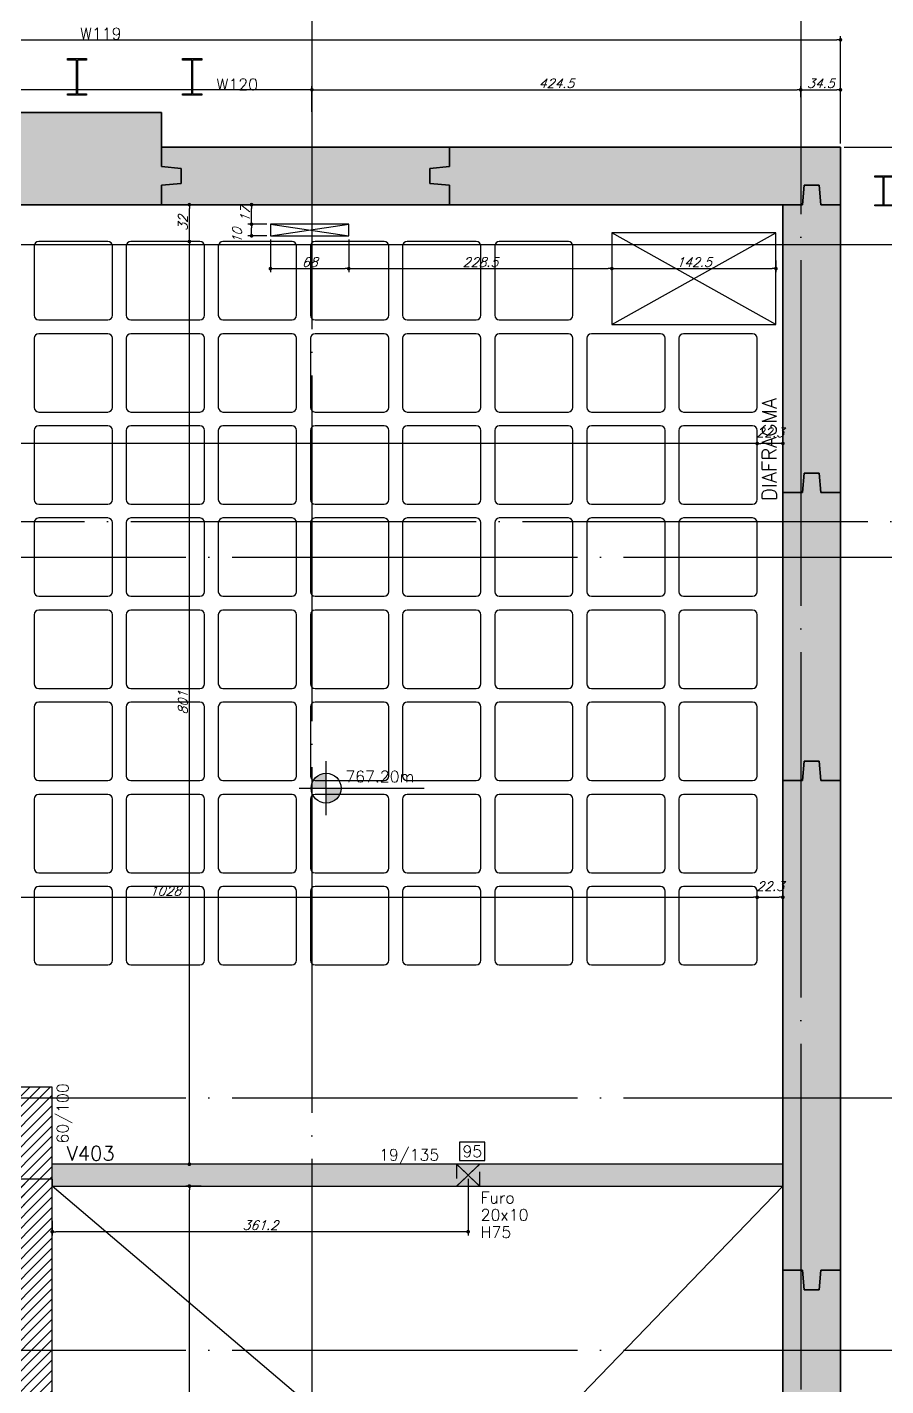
# Model space of a CAD drawing. Header units: millimetres. Extents: x -4122 to 5523, y -2094 to 2406.
# Drawn here: x 2578 to 3324, y 624 to 1804 of the extents above; entities that cross this region are included whole.
import ezdxf
from ezdxf.enums import TextEntityAlignment as Align

# ---------------------------------------------------------------- set-up
doc = ezdxf.new("R2010")
doc.units = ezdxf.units.MM
doc.header["$LTSCALE"] = 50
doc.linetypes.add('EIXO', pattern=[6.8, 6, -0.4, 0, -0.4])
doc.linetypes.add('HIDDEN', pattern=[0.375, 0.25, -0.125])
for name, color, linetype in [('251', 5, 'Continuous'), ('F-COTAS', 106, 'Continuous'), ('F-COTAS-FUROS', 50, 'Continuous'), ('F-CUBETA', 1, 'Continuous'), ('F-DESNIVEL-1', 254, 'Continuous'), ('F-EIXO', 12, 'EIXO'), ('F-FURO-PAREDE', 2, 'HIDDEN'), ('F-FURO-PAREDE-TEXTOS', 2, 'Continuous'), ('F-NÍVEL-PLANTA', 2, 'Continuous'), ('F-PARC-NOME', 4, 'Continuous'), ('F-PERFIL - W310x52', 4, 'Continuous'), ('F-PERFIL- W250x32.7', 4, 'Continuous'), ('F-PILARES-HACH', 174, 'Continuous'), ('F-PILARES-NOME', 170, 'Continuous'), ('F-PILARES-S', 170, 'Continuous'), ('F-PILARES-V', 170, 'Continuous'), ('F-SOLIDO-EST', 252, 'Continuous'), ('F-TEXTO', 6, 'Continuous'), ('F-VIGAS', 3, 'Continuous'), ('F-VIGAS-DIM', 2, 'Continuous'), ('F-VIGAS-NOME', 4, 'Continuous'), ('F-VÃO', 1, 'Continuous')]:
    doc.layers.add(name, color=color, linetype=linetype)
doc.styles.add('CP-TEXT-INCL', font='simplex.shx', dxfattribs={"oblique": 20})
doc.styles.add('MCP', font='simplex.shx')
doc.styles.add('ROMANS', font='simplex.shx')
doc.styles.get("Standard").update_dxf_attribs({"font": 'txt.shx'})
doc.dimstyles.new('CP-COTAS-50', dxfattribs={"dimscale": 0.64, "dimtxt": 12.5, "dimasz": 5, "dimexe": 5, "dimexo": 5, "dimgap": 2.5, "dimtad": 1, "dimdec": 1, "dimdsep": 46, "dimtxsty": 'CP-TEXT-INCL', "dimblk1": 'DOT', "dimblk2": 'DOT', "dimsah": 1, "dimcen": 9, "dimclrd": 256, "dimclre": 256, "dimclrt": 256, "dimadec": 0, "dimazin": 0, "dimtfac": 1, "dimtdec": 1, "dimtmove": 2, "dimatfit": 3, "dimldrblk": 'DOT', "dimfxl": 0, "dimtolj": 1, "dimarcsym": 0})
pattern_1 = [(45, (0, 0), (-4.419417, 4.419417), [])]

# ---------------------------------------------------------------- blocks, each defined once
blk = doc.blocks.new('_VAONER063650636500869008690')
at = {"layer": '251', "color": 1}
for p, q in [((-34, 30), (-34, -30)), ((30, 34), (-30, 34)), ((34, -30), (34, 30)), ((-30, -34), (30, -34))]:
    blk.add_line(p, q, dxfattribs=at)
for centre, start, end in [((-30, 30), 90, 180), ((30, 30), 0, 90), ((-30, -30), 180, 270), ((30, -30), 270, 0)]:
    blk.add_arc(centre, 4, start, end, dxfattribs=at)
blk = doc.blocks.new('*U21')
at = {"layer": 'F-VIGAS-DIM', "color": 1}
blk.add_lwpolyline([(0, 0), (22, 0), (22, 16), (0, 16)], close=True, dxfattribs=at)
at = {"layer": 'F-VIGAS-DIM', "style": 'MCP'}
blk.add_attdef('DIM', text='', height=10, dxfattribs=at).set_placement((11, 8), align=Align.MIDDLE_CENTER)
blk = doc.blocks.new('Nível - Planta')
at = {"layer": 'F-NÍVEL-PLANTA'}
h = blk.add_hatch(color=71, dxfattribs=at)
h.paths.add_polyline_path([(0, 0), (0, 0.26, 0.414214), (-0.26, 0)])
h.paths.add_polyline_path([(0.26, 0), (0, 0), (0, -0.26, 0.414214)])
for p, q in [((0, -0.469), (0, 0.469)), ((-0.469, 0), (1.704, 0))]:
    blk.add_line(p, q, dxfattribs=at)
blk.add_circle((0, 0), 0.26, dxfattribs=at)
at = {"layer": 'F-TEXTO', "color": 3, "style": 'MCP'}
blk.add_attdef('NÍVEL', (0.333, 0.102), '', height=0.2, dxfattribs=at)
blk = doc.blocks.new('*U26')
at = {"layer": 'F-EIXO'}
blk.add_line((0, 0), (7397, 0), dxfattribs=at)
at = {"layer": 'F-TEXTO', "style": 'ROMANS'}
blk.add_attdef('EIXO', text='', height=17.5, dxfattribs=at).set_placement((-28.2072, 0), align=Align.MIDDLE_CENTER)
blk = doc.blocks.new('*U34')
at = {"layer": 'F-EIXO'}
blk.add_line((0, 0), (0, -3377.9), dxfattribs=at)
at = {"layer": 'F-TEXTO', "style": 'ROMANS'}
blk.add_attdef('EIXO', text='', height=17.5, rotation=360, dxfattribs=at).set_placement((0, 28.2), align=Align.MIDDLE_CENTER)
blk = doc.blocks.new('*U32')
at = {"layer": 'F-EIXO'}
blk.add_line((0, 0), (7484.954, 0), dxfattribs=at)
at = {"layer": 'F-TEXTO', "style": 'ROMANS'}
blk.add_attdef('EIXO', text='', height=17.5, dxfattribs=at).set_placement((-28.2072, 0), align=Align.MIDDLE_CENTER)
blk = doc.blocks.new('*U30')
at = {"layer": 'F-EIXO'}
blk.add_line((0, 0), (0, -3477.9), dxfattribs=at)
at = {"layer": 'F-TEXTO', "style": 'ROMANS'}
blk.add_attdef('EIXO', text='', height=17.5, rotation=360, dxfattribs=at).set_placement((0, 28.2), align=Align.MIDDLE_CENTER)
blk = doc.blocks.new('*U31')
at = {"layer": 'F-EIXO'}
blk.add_line((0, 0), (7378.2, 0), dxfattribs=at)
at = {"layer": 'F-TEXTO', "style": 'ROMANS'}
blk.add_attdef('EIXO', text='', height=17.5, dxfattribs=at).set_placement((-28.2, 0), align=Align.MIDDLE_CENTER)
blk = doc.blocks.new('_DOT')
at = {"color": 0, "linetype": 'ByBlock'}
blk.add_line((-0.5, 0), (-1, 0), dxfattribs=at)
at = {"color": 0, "linetype": 'ByBlock', "const_width": 0.5}
blk.add_lwpolyline([(-0.25, 0, 1), (0.25, 0, 1)], format="xyb", close=True, dxfattribs=at)
blk = doc.blocks.new('*D66')
at = {"layer": 'DEFPOINTS', "color": 0, "linetype": 'Continuous', "transparency": 16777216}
for p in [(3284.5, 1699.5), (3600.5, 1699.5), (3600.5, -885)]:
    blk.add_point(p, dxfattribs=at)
at = {"layer": 'F-COTAS', "linetype": 'Continuous', "lineweight": -2, "transparency": 16777216}
for p, q in [((3287.7, 1699.5), (3603.7, 1699.5)), ((3600.5, -881.8), (3600.5, 1696.3))]:
    blk.add_line(p, q, dxfattribs=at)
at = {"layer": 'F-COTAS', "linetype": 'Continuous', "lineweight": -2, "transparency": 16777216, "xscale": 3.2, "yscale": 3.2, "zscale": 3.2}
for p, rotation in [((3600.5, 1699.5), 90), ((3600.5, -885), 270)]:
    blk.add_blockref('_DOT', p, dxfattribs=dict(at, rotation=rotation))
at = {"layer": 'F-COTAS', "linetype": 'Continuous', "transparency": 16777216, "insert": (3594.9, 407.2), "char_height": 8, "attachment_point": 5, "rotation": 90, "style": 'CP-TEXT-INCL'}
blk.add_mtext('\\A1;2584.5', dxfattribs=at)
blk = doc.blocks.new('*D78')
at = {"layer": 'DEFPOINTS', "color": 0, "linetype": 'Continuous', "transparency": 16777216}
for p in [(3284.5, 1699.5), (3558.7, 1699.5), (3540, 1615)]:
    blk.add_point(p, dxfattribs=at)
at = {"layer": 'F-COTAS', "linetype": 'Continuous', "lineweight": -2, "transparency": 16777216}
for p, q in [((3287.7, 1699.5), (3561.9, 1699.5)), ((3558.7, 1618.2), (3558.7, 1696.3)), ((3543.2, 1615), (3561.9, 1615))]:
    blk.add_line(p, q, dxfattribs=at)
at = {"layer": 'F-COTAS', "linetype": 'Continuous', "lineweight": -2, "transparency": 16777216, "xscale": 3.2, "yscale": 3.2, "zscale": 3.2}
for p, rotation in [((3558.7, 1699.5), 90), ((3558.7, 1615), 270)]:
    blk.add_blockref('_DOT', p, dxfattribs=dict(at, rotation=rotation))
at = {"layer": 'F-COTAS', "linetype": 'Continuous', "transparency": 16777216, "insert": (3553.1, 1657.2), "char_height": 8, "attachment_point": 5, "rotation": 90, "style": 'CP-TEXT-INCL'}
blk.add_mtext('\\A1;84.5', dxfattribs=at)
blk = doc.blocks.new('*D79')
at = {"layer": 'DEFPOINTS', "color": 0, "linetype": 'Continuous', "transparency": 16777216}
for p in [(3284.5, 1792.6), (3284.5, 1699.5), (-219, 1154.5)]:
    blk.add_point(p, dxfattribs=at)
at = {"layer": 'F-COTAS', "linetype": 'Continuous', "lineweight": -2, "transparency": 16777216}
for p, q in [((-219, 1157.7), (-219, 1795.8)), ((3284.5, 1702.7), (3284.5, 1795.8)), ((-215.8, 1792.6), (3281.3, 1792.6))]:
    blk.add_line(p, q, dxfattribs=at)
at = {"layer": 'F-COTAS', "linetype": 'Continuous', "lineweight": -2, "transparency": 16777216, "xscale": 3.2, "yscale": 3.2, "zscale": 3.2, "rotation": 180}
blk.add_blockref('_DOT', (-219, 1792.6), dxfattribs=at)
at = {"layer": 'F-COTAS', "linetype": 'Continuous', "lineweight": -2, "transparency": 16777216, "xscale": 3.2, "yscale": 3.2, "zscale": 3.2}
blk.add_blockref('_DOT', (3284.5, 1792.6), dxfattribs=at)
at = {"layer": 'F-COTAS', "linetype": 'Continuous', "transparency": 16777216, "insert": (1532.8, 1798.2), "char_height": 8, "attachment_point": 5, "style": 'CP-TEXT-INCL'}
blk.add_mtext('\\A1;3503.5', dxfattribs=at)
blk = doc.blocks.new('*D80')
at = {"layer": 'DEFPOINTS', "color": 0, "linetype": 'Continuous', "transparency": 16777216}
for p in [(2245.5, 1749.2), (2245.5, 1738.3), (2825.5, 1727)]:
    blk.add_point(p, dxfattribs=at)
at = {"layer": 'F-COTAS', "linetype": 'Continuous', "lineweight": -2, "transparency": 16777216}
for p, q in [((2245.5, 1741.5), (2245.5, 1752.4)), ((2822.3, 1749.2), (2248.7, 1749.2)), ((2825.5, 1730.2), (2825.5, 1752.4))]:
    blk.add_line(p, q, dxfattribs=at)
at = {"layer": 'F-COTAS', "linetype": 'Continuous', "lineweight": -2, "transparency": 16777216, "xscale": 3.2, "yscale": 3.2, "zscale": 3.2, "rotation": 180}
blk.add_blockref('_DOT', (2245.5, 1749.2), dxfattribs=at)
at = {"layer": 'F-COTAS', "linetype": 'Continuous', "lineweight": -2, "transparency": 16777216, "xscale": 3.2, "yscale": 3.2, "zscale": 3.2}
blk.add_blockref('_DOT', (2825.5, 1749.2), dxfattribs=at)
at = {"layer": 'F-COTAS', "linetype": 'Continuous', "transparency": 16777216, "insert": (2535.5, 1754.8), "char_height": 8, "attachment_point": 5, "style": 'CP-TEXT-INCL'}
blk.add_mtext('\\A1;580', dxfattribs=at)
blk = doc.blocks.new('*D94')
at = {"layer": 'DEFPOINTS', "color": 0, "transparency": 16777216}
for p in [(3250, 1749.2), (3250, 1739.6), (2825.5, 1727)]:
    blk.add_point(p, dxfattribs=at)
at = {"layer": 'F-COTAS', "lineweight": -2, "transparency": 16777216}
for p, q in [((2825.5, 1730.2), (2825.5, 1752.4)), ((2828.7, 1749.2), (3246.8, 1749.2)), ((3250, 1742.8), (3250, 1752.4))]:
    blk.add_line(p, q, dxfattribs=at)
at = {"layer": 'F-COTAS', "lineweight": -2, "transparency": 16777216, "xscale": 3.2, "yscale": 3.2, "zscale": 3.2, "rotation": 180}
blk.add_blockref('_DOT', (2825.5, 1749.2), dxfattribs=at)
at = {"layer": 'F-COTAS', "lineweight": -2, "transparency": 16777216, "xscale": 3.2, "yscale": 3.2, "zscale": 3.2}
blk.add_blockref('_DOT', (3250, 1749.2), dxfattribs=at)
at = {"layer": 'F-COTAS', "transparency": 16777216, "insert": (3037.8, 1754.8), "char_height": 8, "attachment_point": 5, "style": 'CP-TEXT-INCL'}
blk.add_mtext('\\A1;424.5', dxfattribs=at)
blk = doc.blocks.new('*D95')
at = {"layer": 'DEFPOINTS', "color": 0, "transparency": 16777216}
for p in [(3284.5, 1749.2), (3250, 1739.6), (3284.5, 1699.5)]:
    blk.add_point(p, dxfattribs=at)
at = {"layer": 'F-COTAS', "lineweight": -2, "transparency": 16777216}
for p, q in [((3250, 1742.8), (3250, 1752.4)), ((3253.2, 1749.2), (3281.3, 1749.2)), ((3284.5, 1702.7), (3284.5, 1752.4))]:
    blk.add_line(p, q, dxfattribs=at)
at = {"layer": 'F-COTAS', "lineweight": -2, "transparency": 16777216, "xscale": 3.2, "yscale": 3.2, "zscale": 3.2, "rotation": 180}
blk.add_blockref('_DOT', (3250, 1749.2), dxfattribs=at)
at = {"layer": 'F-COTAS', "lineweight": -2, "transparency": 16777216, "xscale": 3.2, "yscale": 3.2, "zscale": 3.2}
blk.add_blockref('_DOT', (3284.5, 1749.2), dxfattribs=at)
at = {"layer": 'F-COTAS', "transparency": 16777216, "insert": (3267.3, 1754.8), "char_height": 8, "attachment_point": 5, "style": 'CP-TEXT-INCL'}
blk.add_mtext('\\A1;34.5', dxfattribs=at)
blk = doc.blocks.new('*U133')
at = {"layer": 'F-VÃO'}
for p, q in [((0, 0), (68, 10)), ((0, 10), (68, 0))]:
    blk.add_line(p, q, dxfattribs=at)
at = {"layer": 'F-VÃO', "color": 3}
blk.add_lwpolyline([(0, 0), (68, 0), (68, 10), (0, 10)], close=True, dxfattribs=at)
blk = doc.blocks.new('*D209')
at = {"layer": 'DEFPOINTS', "color": 0, "transparency": 16777216}
for p in [(2773.1, 1632.5), (2789.5, 1632.5), (2789.5, 1622.5)]:
    blk.add_point(p, dxfattribs=at)
at = {"layer": 'F-COTAS-FUROS', "lineweight": -2, "transparency": 16777216}
for p, q in [((2786.3, 1632.5), (2769.9, 1632.5)), ((2773.1, 1625.7), (2773.1, 1629.3)), ((2786.3, 1622.5), (2769.9, 1622.5))]:
    blk.add_line(p, q, dxfattribs=at)
at = {"layer": 'F-COTAS-FUROS', "lineweight": -2, "transparency": 16777216, "xscale": 3.2, "yscale": 3.2, "zscale": 3.2}
for p, rotation in [((2773.1, 1632.5), 90), ((2773.1, 1622.5), 270)]:
    blk.add_blockref('_DOT', p, dxfattribs=dict(at, rotation=rotation))
at = {"layer": 'F-COTAS-FUROS', "transparency": 16777216, "insert": (2760.6, 1622.5), "char_height": 8, "attachment_point": 5, "rotation": 90, "style": 'CP-TEXT-INCL'}
blk.add_mtext('\\A1;10', dxfattribs=at)
blk = doc.blocks.new('*D210')
at = {"layer": 'DEFPOINTS', "color": 0, "transparency": 16777216}
for p in [(2773.1, 1649.5), (2785.7, 1649.5), (2789.5, 1632.5)]:
    blk.add_point(p, dxfattribs=at)
at = {"layer": 'F-COTAS-FUROS', "lineweight": -2, "transparency": 16777216}
for p, q in [((2782.5, 1649.5), (2769.9, 1649.5)), ((2773.1, 1635.7), (2773.1, 1646.3)), ((2786.3, 1632.5), (2769.9, 1632.5))]:
    blk.add_line(p, q, dxfattribs=at)
at = {"layer": 'F-COTAS-FUROS', "lineweight": -2, "transparency": 16777216, "xscale": 3.2, "yscale": 3.2, "zscale": 3.2}
for p, rotation in [((2773.1, 1649.5), 90), ((2773.1, 1632.5), 270)]:
    blk.add_blockref('_DOT', p, dxfattribs=dict(at, rotation=rotation))
at = {"layer": 'F-COTAS-FUROS', "transparency": 16777216, "insert": (2767.5, 1641), "char_height": 8, "attachment_point": 5, "rotation": 90, "style": 'CP-TEXT-INCL'}
blk.add_mtext('\\A1;17', dxfattribs=at)
blk = doc.blocks.new('*D211')
at = {"layer": 'DEFPOINTS', "color": 0, "transparency": 16777216}
for p in [(2789.5, 1622.5), (2857.5, 1622.5), (2857.5, 1594)]:
    blk.add_point(p, dxfattribs=at)
at = {"layer": 'F-COTAS-FUROS', "lineweight": -2, "transparency": 16777216}
for p, q in [((2789.5, 1619.3), (2789.5, 1590.8)), ((2857.5, 1619.3), (2857.5, 1590.8)), ((2792.7, 1594), (2854.3, 1594))]:
    blk.add_line(p, q, dxfattribs=at)
at = {"layer": 'F-COTAS-FUROS', "lineweight": -2, "transparency": 16777216, "xscale": 3.2, "yscale": 3.2, "zscale": 3.2, "rotation": 180}
blk.add_blockref('_DOT', (2789.5, 1594), dxfattribs=at)
at = {"layer": 'F-COTAS-FUROS', "lineweight": -2, "transparency": 16777216, "xscale": 3.2, "yscale": 3.2, "zscale": 3.2}
blk.add_blockref('_DOT', (2857.5, 1594), dxfattribs=at)
at = {"layer": 'F-COTAS-FUROS', "transparency": 16777216, "insert": (2823.5, 1599.6), "char_height": 8, "attachment_point": 5, "style": 'CP-TEXT-INCL'}
blk.add_mtext('\\A1;68', dxfattribs=at)
blk = doc.blocks.new('*D212')
at = {"layer": 'DEFPOINTS', "color": 0, "transparency": 16777216}
for p in [(2857.5, 1622.5), (3086, 1622.5), (3086, 1594)]:
    blk.add_point(p, dxfattribs=at)
at = {"layer": 'F-COTAS-FUROS', "lineweight": -2, "transparency": 16777216}
for p, q in [((2857.5, 1619.3), (2857.5, 1590.8)), ((3086, 1619.3), (3086, 1590.8)), ((2860.7, 1594), (3082.8, 1594))]:
    blk.add_line(p, q, dxfattribs=at)
at = {"layer": 'F-COTAS-FUROS', "lineweight": -2, "transparency": 16777216, "xscale": 3.2, "yscale": 3.2, "zscale": 3.2, "rotation": 180}
blk.add_blockref('_DOT', (2857.5, 1594), dxfattribs=at)
at = {"layer": 'F-COTAS-FUROS', "lineweight": -2, "transparency": 16777216, "xscale": 3.2, "yscale": 3.2, "zscale": 3.2}
blk.add_blockref('_DOT', (3086, 1594), dxfattribs=at)
at = {"layer": 'F-COTAS-FUROS', "transparency": 16777216, "insert": (2971.8, 1599.6), "char_height": 8, "attachment_point": 5, "style": 'CP-TEXT-INCL'}
blk.add_mtext('\\A1;228.5', dxfattribs=at)
blk = doc.blocks.new('*D213')
at = {"layer": 'DEFPOINTS', "color": 0, "transparency": 16777216}
for p in [(3086, 1604.2), (3228.5, 1604.2), (3228.5, 1594)]:
    blk.add_point(p, dxfattribs=at)
at = {"layer": 'F-COTAS-FUROS', "lineweight": -2, "transparency": 16777216}
for p, q in [((3086, 1601), (3086, 1590.8)), ((3089.2, 1594), (3225.3, 1594)), ((3228.5, 1601), (3228.5, 1590.8))]:
    blk.add_line(p, q, dxfattribs=at)
at = {"layer": 'F-COTAS-FUROS', "lineweight": -2, "transparency": 16777216, "xscale": 3.2, "yscale": 3.2, "zscale": 3.2, "rotation": 180}
blk.add_blockref('_DOT', (3086, 1594), dxfattribs=at)
at = {"layer": 'F-COTAS-FUROS', "lineweight": -2, "transparency": 16777216, "xscale": 3.2, "yscale": 3.2, "zscale": 3.2}
blk.add_blockref('_DOT', (3228.5, 1594), dxfattribs=at)
at = {"layer": 'F-COTAS-FUROS', "transparency": 16777216, "insert": (3157.2, 1599.6), "char_height": 8, "attachment_point": 5, "style": 'CP-TEXT-INCL'}
blk.add_mtext('\\A1;142.5', dxfattribs=at)
blk = doc.blocks.new('*D226')
at = {"layer": 'DEFPOINTS', "color": 0, "transparency": 16777216}
for p in [(2719.1, 797.5), (2732.5, 797.5), (2732.5, 70)]:
    blk.add_point(p, dxfattribs=at)
at = {"layer": 'F-COTAS', "lineweight": -2, "transparency": 16777216}
for p, q in [((2729.3, 797.5), (2715.9, 797.5)), ((2719.1, 73.2), (2719.1, 794.3)), ((2729.3, 70), (2715.9, 70))]:
    blk.add_line(p, q, dxfattribs=at)
at = {"layer": 'F-COTAS', "lineweight": -2, "transparency": 16777216, "xscale": 3.2, "yscale": 3.2, "zscale": 3.2}
for p, rotation in [((2719.1, 797.5), 90), ((2719.1, 70), 270)]:
    blk.add_blockref('_DOT', p, dxfattribs=dict(at, rotation=rotation))
at = {"layer": 'F-COTAS', "transparency": 16777216, "insert": (2713.5, 433.7), "char_height": 8, "attachment_point": 5, "rotation": 90, "style": 'CP-TEXT-INCL'}
blk.add_mtext('\\A1;727.5', dxfattribs=at)
blk = doc.blocks.new('*D227')
at = {"layer": 'DEFPOINTS', "color": 0, "transparency": 16777216}
for p in [(2719.1, 1617.5), (2728.2, 1617.5), (2748.6, 816.5)]:
    blk.add_point(p, dxfattribs=at)
at = {"layer": 'F-COTAS', "lineweight": -2, "transparency": 16777216}
for p, q in [((2725, 1617.5), (2715.9, 1617.5)), ((2719.1, 819.7), (2719.1, 1614.3)), ((2745.4, 816.5), (2715.9, 816.5))]:
    blk.add_line(p, q, dxfattribs=at)
at = {"layer": 'F-COTAS', "lineweight": -2, "transparency": 16777216, "xscale": 3.2, "yscale": 3.2, "zscale": 3.2}
for p, rotation in [((2719.1, 1617.5), 90), ((2719.1, 816.5), 270)]:
    blk.add_blockref('_DOT', p, dxfattribs=dict(at, rotation=rotation))
at = {"layer": 'F-COTAS', "transparency": 16777216, "insert": (2713.5, 1217), "char_height": 8, "attachment_point": 5, "rotation": 90, "style": 'CP-TEXT-INCL'}
blk.add_mtext('\\A1;801', dxfattribs=at)
blk = doc.blocks.new('*D228')
at = {"layer": 'DEFPOINTS', "color": 0, "transparency": 16777216}
for p in [(2719.1, 1649.5), (2724.3, 1649.5), (2724.3, 1617.5)]:
    blk.add_point(p, dxfattribs=at)
at = {"layer": 'F-COTAS', "lineweight": -2, "transparency": 16777216}
for p, q in [((2721.1, 1649.5), (2715.9, 1649.5)), ((2719.1, 1620.7), (2719.1, 1646.3)), ((2721.1, 1617.5), (2715.9, 1617.5))]:
    blk.add_line(p, q, dxfattribs=at)
at = {"layer": 'F-COTAS', "lineweight": -2, "transparency": 16777216, "xscale": 3.2, "yscale": 3.2, "zscale": 3.2}
for p, rotation in [((2719.1, 1649.5), 90), ((2719.1, 1617.5), 270)]:
    blk.add_blockref('_DOT', p, dxfattribs=dict(at, rotation=rotation))
at = {"layer": 'F-COTAS', "transparency": 16777216, "insert": (2713.5, 1633.5), "char_height": 8, "attachment_point": 5, "rotation": 90, "style": 'CP-TEXT-INCL'}
blk.add_mtext('\\A1;32', dxfattribs=at)
blk = doc.blocks.new('*D229')
at = {"layer": 'DEFPOINTS', "color": 0, "transparency": 16777216}
for p in [(3212.2, 1442.2), (3212.2, 1438.5), (3234.5, 1438.5)]:
    blk.add_point(p, dxfattribs=at)
at = {"layer": 'F-COTAS', "lineweight": -2, "transparency": 16777216}
for p, q in [((3212.2, 1441.7), (3212.2, 1445.4)), ((3231.3, 1442.2), (3215.4, 1442.2)), ((3234.5, 1441.7), (3234.5, 1445.4))]:
    blk.add_line(p, q, dxfattribs=at)
at = {"layer": 'F-COTAS', "lineweight": -2, "transparency": 16777216, "xscale": 3.2, "yscale": 3.2, "zscale": 3.2, "rotation": 180}
blk.add_blockref('_DOT', (3212.2, 1442.2), dxfattribs=at)
at = {"layer": 'F-COTAS', "lineweight": -2, "transparency": 16777216, "xscale": 3.2, "yscale": 3.2, "zscale": 3.2}
blk.add_blockref('_DOT', (3234.5, 1442.2), dxfattribs=at)
at = {"layer": 'F-COTAS', "transparency": 16777216, "insert": (3223.4, 1451.8), "char_height": 8, "attachment_point": 5, "style": 'CP-TEXT-INCL'}
blk.add_mtext('\\A1;22.3', dxfattribs=at)
blk = doc.blocks.new('*D230')
at = {"layer": 'DEFPOINTS', "color": 0, "transparency": 16777216}
for p in [(1384.2, 1442.2), (1384.2, 1431.5), (3212.2, 1431.5)]:
    blk.add_point(p, dxfattribs=at)
at = {"layer": 'F-COTAS', "lineweight": -2, "transparency": 16777216}
for p, q in [((1384.2, 1434.7), (1384.2, 1445.4)), ((3209, 1442.2), (1387.4, 1442.2)), ((3212.2, 1434.7), (3212.2, 1445.4))]:
    blk.add_line(p, q, dxfattribs=at)
at = {"layer": 'F-COTAS', "lineweight": -2, "transparency": 16777216, "xscale": 3.2, "yscale": 3.2, "zscale": 3.2, "rotation": 180}
blk.add_blockref('_DOT', (1384.2, 1442.2), dxfattribs=at)
at = {"layer": 'F-COTAS', "lineweight": -2, "transparency": 16777216, "xscale": 3.2, "yscale": 3.2, "zscale": 3.2}
blk.add_blockref('_DOT', (3212.2, 1442.2), dxfattribs=at)
at = {"layer": 'F-COTAS', "transparency": 16777216, "insert": (2298.2, 1447.8), "char_height": 8, "attachment_point": 5, "style": 'CP-TEXT-INCL'}
blk.add_mtext('\\A1;1828', dxfattribs=at)
blk = doc.blocks.new('*D240')
at = {"layer": 'DEFPOINTS', "color": 0, "transparency": 16777216}
for p in [(3212.2, 1048.2), (2184.2, 1035.6), (3212.2, 1035.6)]:
    blk.add_point(p, dxfattribs=at)
at = {"layer": 'F-COTAS', "lineweight": -2, "transparency": 16777216}
for p, q in [((2184.2, 1038.8), (2184.2, 1051.4)), ((3212.2, 1038.8), (3212.2, 1051.4)), ((2187.4, 1048.2), (3209, 1048.2))]:
    blk.add_line(p, q, dxfattribs=at)
at = {"layer": 'F-COTAS', "lineweight": -2, "transparency": 16777216, "xscale": 3.2, "yscale": 3.2, "zscale": 3.2, "rotation": 180}
blk.add_blockref('_DOT', (2184.2, 1048.2), dxfattribs=at)
at = {"layer": 'F-COTAS', "lineweight": -2, "transparency": 16777216, "xscale": 3.2, "yscale": 3.2, "zscale": 3.2}
blk.add_blockref('_DOT', (3212.2, 1048.2), dxfattribs=at)
at = {"layer": 'F-COTAS', "transparency": 16777216, "insert": (2698.2, 1053.8), "char_height": 8, "attachment_point": 5, "style": 'CP-TEXT-INCL'}
blk.add_mtext('\\A1;1028', dxfattribs=at)
blk = doc.blocks.new('*D241')
at = {"layer": 'DEFPOINTS', "color": 0, "transparency": 16777216}
for p in [(3212.2, 1040.7), (3234.5, 1048.2), (3234.5, 1040.7)]:
    blk.add_point(p, dxfattribs=at)
at = {"layer": 'F-COTAS', "lineweight": -2, "transparency": 16777216}
for p, q in [((3212.2, 1043.9), (3212.2, 1051.4)), ((3234.5, 1043.9), (3234.5, 1051.4)), ((3215.4, 1048.2), (3231.3, 1048.2))]:
    blk.add_line(p, q, dxfattribs=at)
at = {"layer": 'F-COTAS', "lineweight": -2, "transparency": 16777216, "xscale": 3.2, "yscale": 3.2, "zscale": 3.2, "rotation": 180}
blk.add_blockref('_DOT', (3212.2, 1048.2), dxfattribs=at)
at = {"layer": 'F-COTAS', "lineweight": -2, "transparency": 16777216, "xscale": 3.2, "yscale": 3.2, "zscale": 3.2}
blk.add_blockref('_DOT', (3234.5, 1048.2), dxfattribs=at)
at = {"layer": 'F-COTAS', "transparency": 16777216, "insert": (3223.4, 1057.8), "char_height": 8, "attachment_point": 5, "style": 'CP-TEXT-INCL'}
blk.add_mtext('\\A1;22.3', dxfattribs=at)
blk = doc.blocks.new('*D329')
at = {"layer": 'DEFPOINTS', "color": 0, "transparency": 16777216}
for p in [(2961.2, 807), (2600, 770.6), (2600, 757.9)]:
    blk.add_point(p, dxfattribs=at)
at = {"layer": 'F-COTAS-FUROS', "lineweight": -2, "transparency": 16777216}
for p, q in [((2961.2, 803.8), (2961.2, 754.7)), ((2600, 767.4), (2600, 754.7)), ((2958, 757.9), (2603.2, 757.9))]:
    blk.add_line(p, q, dxfattribs=at)
at = {"layer": 'F-COTAS-FUROS', "lineweight": -2, "transparency": 16777216, "xscale": 3.2, "yscale": 3.2, "zscale": 3.2, "rotation": 180}
blk.add_blockref('_DOT', (2600, 757.9), dxfattribs=at)
at = {"layer": 'F-COTAS-FUROS', "lineweight": -2, "transparency": 16777216, "xscale": 3.2, "yscale": 3.2, "zscale": 3.2}
blk.add_blockref('_DOT', (2961.2, 757.9), dxfattribs=at)
at = {"layer": 'F-COTAS-FUROS', "transparency": 16777216, "insert": (2780.6, 763.5), "char_height": 8, "attachment_point": 5, "style": 'CP-TEXT-INCL'}
blk.add_mtext('\\A1;361.2', dxfattribs=at)
blk = doc.blocks.new('A$C44D756D9')
at = {"layer": 'F-PERFIL - W310x52'}
for points in [[(5954.9, 255), (5938.2, 255), (5938.2, 256.3), (5946.1, 256.3), (5946.1, 285.5), (5938.2, 285.5), (5938.2, 286.8), (5954.9, 286.8), (5954.9, 285.5), (5946.9, 285.5), (5946.9, 256.3), (5954.9, 256.3)], [(6038.2, 286.8), (6054.9, 286.8), (6054.9, 285.5), (6046.9, 285.5), (6046.9, 256.3), (6054.9, 256.3), (6054.9, 255), (6038.2, 255), (6038.2, 256.3), (6046.1, 256.3), (6046.1, 285.5), (6038.2, 285.5)]]:
    blk.add_lwpolyline(points, close=True, dxfattribs=at)
at = {"layer": 'F-PERFIL- W250x32.7', "linetype": 'Continuous'}
blk.add_lwpolyline([(6654.1, 159), (6639.5, 159), (6639.5, 159.9), (6646.5, 159.9), (6646.5, 184), (6639.5, 184), (6639.5, 184.9), (6654.1, 184.9), (6654.1, 184), (6647.1, 184), (6647.1, 159.9), (6654.1, 159.9)], close=True, dxfattribs=at)
at = {"layer": 'F-PILARES-NOME'}
for s, p in [('W119', (5949.2, 303.4)), ('W120', (6067.7, 259.3))]:
    blk.add_text(s, height=10, dxfattribs=at).set_placement(p)

msp = doc.modelspace()

# ---------------------------------------------------------------- hatches: boundary and pattern name
at = {"layer": 'F-PILARES-HACH', "linetype": 'Continuous'}
h = msp.add_hatch(dxfattribs=at)
h.set_pattern_fill('ANSI31', color=256, scale=50, style=0)
h.set_pattern_definition(pattern_1)
h.paths.add_polyline_path([(2540, 474.5), (2600, 474.5), (2600, 883.5), (2540, 883.5)], flags=16)
h = msp.add_hatch(dxfattribs=at)
h.set_pattern_fill('ANSI31', color=256, scale=50, style=0)
h.set_pattern_definition(pattern_1)
h.paths.add_polyline_path([(2540, 474.5), (2600, 474.5), (2600, 803.5), (2540, 803.5)], flags=16)
at = {"layer": 'F-SOLIDO-EST'}
h = msp.add_hatch(color=256, dxfattribs=at)
h.dxf.hatch_style = 1
h.paths.add_polyline_path([(2695, 1729.5), (2434, 1729.5), (2434, 1697.5), (2417, 1696), (2417, 1683), (2434, 1681.5), (2434, 1649.5), (2695, 1649.5), (2695, 1666.5), (2712, 1668), (2712, 1681), (2695, 1682.5), (2695, 1699.5)])
h = msp.add_hatch(color=256, dxfattribs=at)
h.dxf.hatch_style = 1
h.paths.add_polyline_path([(2945, 1699.5), (2695, 1699.5), (2695, 1682.5), (2712, 1681), (2712, 1668), (2695, 1666.5), (2695, 1649.5), (2945, 1649.5), (2945, 1666.5), (2928, 1668), (2928, 1681), (2945, 1682.5)])
h = msp.add_hatch(color=256, dxfattribs=at)
h.dxf.hatch_style = 1
h.paths.add_polyline_path([(3284.5, 1699.5), (2945, 1699.5), (2945, 1682.5), (2928, 1681), (2928, 1668), (2945, 1666.5), (2945, 1649.5), (3251.5, 1649.5), (3253, 1666.5), (3266, 1666.5), (3267.5, 1649.5), (3284.5, 1649.5)])
h = msp.add_hatch(color=256, dxfattribs=at)
h.dxf.hatch_style = 1
h.paths.add_polyline_path([(3284.5, 1649.5), (3267.5, 1649.5), (3266, 1666.5), (3253, 1666.5), (3251.5, 1649.5), (3234.5, 1649.5), (3234.5, 1399.5), (3251.5, 1399.5), (3253, 1416.5), (3266, 1416.5), (3267.5, 1399.5), (3284.5, 1399.5)])
h = msp.add_hatch(color=256, dxfattribs=at)
h.dxf.hatch_style = 1
h.paths.add_polyline_path([(3284.5, 1399.5), (3267.5, 1399.5), (3266, 1416.5), (3253, 1416.5), (3251.5, 1399.5), (3234.5, 1399.5), (3234.5, 1149.5), (3251.5, 1149.5), (3253, 1166.5), (3266, 1166.5), (3267.5, 1149.5), (3284.5, 1149.5)])
h = msp.add_hatch(color=256, dxfattribs=at)
h.dxf.hatch_style = 1
h.paths.add_polyline_path([(3284.5, 1149.5), (3267.5, 1149.5), (3266, 1166.5), (3253, 1166.5), (3251.5, 1149.5), (3234.5, 1149.5), (3234.5, 724.5), (3251.5, 724.5), (3253, 707.5), (3266, 707.5), (3267.5, 724.5), (3284.5, 724.5)])
h = msp.add_hatch(color=256, dxfattribs=at)
h.dxf.hatch_style = 1
h.paths.add_polyline_path([(3284.5, 724.5), (3267.5, 724.5), (3266, 707.5), (3253, 707.5), (3251.5, 724.5), (3234.5, 724.5), (3234.5, 474.5), (3251.5, 474.5), (3253, 457.5), (3266, 457.5), (3267.5, 474.5), (3284.5, 474.5)])

# ---------------------------------------------------------------- linework, layer by layer
at = {"layer": 'F-DESNIVEL-1', "linetype": 'Continuous'}
for points in [[(2600, 797.5), (3234.5, 797.5), (3234.5, 816.5)], [(2600, 797.5), (3234.5, 816.5), (2600, 816.5)], [(2600, 797.5), (2600, 816.5), (2600, 797.5)]]:
    msp.add_solid(points, dxfattribs=at)
at = {"layer": 'F-EIXO'}
msp.add_line((-3621.135, 1615), (3550.572, 1615), dxfattribs=at)
at = {"layer": 'F-FURO-PAREDE'}
msp.add_lwpolyline([(2961.224, 807), (2951.224, 797.5), (2971.224, 797.5), (2961.224, 807), (2971.224, 797.5), (2971.224, 816.5), (2961.224, 807), (2971.224, 816.5), (2951.224, 816.5), (2961.224, 807), (2951.224, 816.5), (2951.224, 797.5), (2961.224, 807)], dxfattribs=at)
at = {"layer": 'F-PILARES-S', "linetype": 'Continuous'}
msp.add_lwpolyline([(2540, 474.5), (2600, 474.5), (2600, 803.5), (2540, 803.5), (2540, 474.5)], dxfattribs=at)
at = {"layer": 'F-PILARES-V', "linetype": 'Continuous'}
msp.add_lwpolyline([(2540, 474.5), (2600, 474.5), (2600, 883.5), (2540, 883.5), (2540, 474.5)], dxfattribs=at)
at = {"layer": 'F-VIGAS'}
for p, q in [((2695, 1729.5), (2434, 1729.5)), ((2434, 1729.5), (2695, 1729.5)), ((2695, 1682.5), (2695, 1729.5)), ((2695, 1729.5), (2695, 1682.5)), ((2945, 1699.5), (2695, 1699.5)), ((2695, 1699.5), (2695, 1682.5)), ((2695, 1682.5), (2695, 1699.5)), ((2695, 1699.5), (2945, 1699.5)), ((3284.5, 1699.5), (2945, 1699.5)), ((2945, 1699.5), (2945, 1682.5)), ((2945, 1682.5), (2945, 1699.5)), ((2945, 1699.5), (3284.5, 1699.5)), ((2945, 1682.5), (2945, 1699.5)), ((2945, 1699.5), (2945, 1682.5)), ((3284.5, 1649.5), (3284.5, 1699.5)), ((3284.5, 1699.5), (3284.5, 1649.5)), ((2712, 1681), (2695, 1682.5)), ((2695, 1682.5), (2712, 1681)), ((2695, 1682.5), (2712, 1681)), ((2712, 1681), (2695, 1682.5)), ((2712, 1668), (2712, 1681)), ((2712, 1681), (2712, 1668)), ((2712, 1681), (2712, 1668)), ((2712, 1668), (2712, 1681)), ((2945, 1682.5), (2928, 1681)), ((2928, 1681), (2945, 1682.5)), ((2928, 1681), (2945, 1682.5)), ((2945, 1682.5), (2928, 1681)), ((2928, 1681), (2928, 1668)), ((2928, 1668), (2928, 1681)), ((2928, 1668), (2928, 1681)), ((2928, 1681), (2928, 1668)), ((2695, 1666.5), (2712, 1668)), ((2712, 1668), (2695, 1666.5)), ((2712, 1668), (2695, 1666.5)), ((2695, 1666.5), (2712, 1668)), ((2695, 1649.5), (2695, 1666.5)), ((2695, 1666.5), (2695, 1649.5)), ((2695, 1666.5), (2695, 1649.5)), ((2695, 1649.5), (2695, 1666.5)), ((2928, 1668), (2945, 1666.5)), ((2945, 1666.5), (2928, 1668)), ((2945, 1666.5), (2928, 1668)), ((2928, 1668), (2945, 1666.5)), ((2945, 1666.5), (2945, 1649.5)), ((2945, 1649.5), (2945, 1666.5)), ((2945, 1649.5), (2945, 1666.5)), ((2945, 1666.5), (2945, 1649.5)), ((3253, 1666.5), (3251.5, 1649.5)), ((3251.5, 1649.5), (3253, 1666.5)), ((3251.5, 1649.5), (3253, 1666.5)), ((3253, 1666.5), (3251.5, 1649.5)), ((3266, 1666.5), (3253, 1666.5)), ((3253, 1666.5), (3266, 1666.5)), ((3253, 1666.5), (3266, 1666.5)), ((3266, 1666.5), (3253, 1666.5)), ((3267.5, 1649.5), (3266, 1666.5)), ((3266, 1666.5), (3267.5, 1649.5)), ((3266, 1666.5), (3267.5, 1649.5)), ((3267.5, 1649.5), (3266, 1666.5)), ((2434, 1649.5), (2695, 1649.5)), ((2695, 1649.5), (2434, 1649.5)), ((2695, 1649.5), (2945, 1649.5)), ((2945, 1649.5), (2695, 1649.5)), ((2945, 1649.5), (3251.5, 1649.5)), ((3251.5, 1649.5), (2945, 1649.5)), ((3251.5, 1649.5), (3234.5, 1649.5)), ((3234.5, 1649.5), (3234.5, 1399.5)), ((3234.5, 1399.5), (3234.5, 1649.5)), ((3234.5, 1649.5), (3251.5, 1649.5)), ((3284.5, 1649.5), (3267.5, 1649.5)), ((3267.5, 1649.5), (3284.5, 1649.5)), ((3267.5, 1649.5), (3284.5, 1649.5)), ((3284.5, 1649.5), (3267.5, 1649.5)), ((3284.5, 1399.5), (3284.5, 1649.5)), ((3284.5, 1649.5), (3284.5, 1399.5)), ((3251.5, 1399.5), (3253, 1416.5)), ((3253, 1416.5), (3251.5, 1399.5)), ((3253, 1416.5), (3251.5, 1399.5)), ((3251.5, 1399.5), (3253, 1416.5)), ((3253, 1416.5), (3266, 1416.5)), ((3266, 1416.5), (3253, 1416.5)), ((3266, 1416.5), (3253, 1416.5)), ((3253, 1416.5), (3266, 1416.5)), ((3266, 1416.5), (3267.5, 1399.5)), ((3267.5, 1399.5), (3266, 1416.5)), ((3267.5, 1399.5), (3266, 1416.5)), ((3266, 1416.5), (3267.5, 1399.5)), ((3234.5, 1399.5), (3251.5, 1399.5)), ((3251.5, 1399.5), (3234.5, 1399.5)), ((3251.5, 1399.5), (3234.5, 1399.5)), ((3234.5, 1399.5), (3234.5, 1149.5)), ((3234.5, 1149.5), (3234.5, 1399.5)), ((3234.5, 1399.5), (3251.5, 1399.5)), ((3267.5, 1399.5), (3284.5, 1399.5)), ((3284.5, 1399.5), (3267.5, 1399.5)), ((3284.5, 1399.5), (3267.5, 1399.5)), ((3267.5, 1399.5), (3284.5, 1399.5)), ((3284.5, 1149.5), (3284.5, 1399.5)), ((3284.5, 1399.5), (3284.5, 1149.5)), ((3251.5, 1149.5), (3253, 1166.5)), ((3253, 1166.5), (3251.5, 1149.5)), ((3253, 1166.5), (3251.5, 1149.5)), ((3251.5, 1149.5), (3253, 1166.5)), ((3253, 1166.5), (3266, 1166.5)), ((3266, 1166.5), (3253, 1166.5)), ((3266, 1166.5), (3253, 1166.5)), ((3253, 1166.5), (3266, 1166.5)), ((3266, 1166.5), (3267.5, 1149.5)), ((3267.5, 1149.5), (3266, 1166.5)), ((3267.5, 1149.5), (3266, 1166.5)), ((3266, 1166.5), (3267.5, 1149.5)), ((3234.5, 1149.5), (3251.5, 1149.5)), ((3251.5, 1149.5), (3234.5, 1149.5)), ((3251.5, 1149.5), (3234.5, 1149.5)), ((3234.5, 1149.5), (3234.5, 724.5)), ((3234.5, 724.5), (3234.5, 1149.5)), ((3234.5, 1149.5), (3251.5, 1149.5)), ((3267.5, 1149.5), (3284.5, 1149.5)), ((3284.5, 1149.5), (3267.5, 1149.5)), ((3284.5, 1149.5), (3267.5, 1149.5)), ((3267.5, 1149.5), (3284.5, 1149.5)), ((3284.5, 724.5), (3284.5, 1149.5)), ((3284.5, 1149.5), (3284.5, 724.5)), ((3234.5, 724.5), (3251.5, 724.5)), ((3251.5, 724.5), (3234.5, 724.5)), ((3251.5, 724.5), (3234.5, 724.5)), ((3234.5, 724.5), (3234.5, 474.5)), ((3234.5, 474.5), (3234.5, 724.5)), ((3234.5, 724.5), (3251.5, 724.5)), ((3251.5, 724.5), (3253, 707.5)), ((3253, 707.5), (3251.5, 724.5)), ((3253, 707.5), (3251.5, 724.5)), ((3251.5, 724.5), (3253, 707.5)), ((3266, 707.5), (3267.5, 724.5)), ((3267.5, 724.5), (3266, 707.5)), ((3267.5, 724.5), (3266, 707.5)), ((3266, 707.5), (3267.5, 724.5)), ((3267.5, 724.5), (3284.5, 724.5)), ((3284.5, 724.5), (3267.5, 724.5)), ((3284.5, 724.5), (3267.5, 724.5)), ((3267.5, 724.5), (3284.5, 724.5)), ((3284.5, 474.5), (3284.5, 724.5)), ((3284.5, 724.5), (3284.5, 474.5)), ((3253, 707.5), (3266, 707.5)), ((3266, 707.5), (3253, 707.5)), ((3266, 707.5), (3253, 707.5)), ((3253, 707.5), (3266, 707.5))]:
    msp.add_line(p, q, dxfattribs=at)
for points in [[(2600, 883.5), (2239.5, 883.5)], [(2600, 816.5), (2600, 883.5)], [(3234.5, 816.5), (2600, 816.5)], [(2600, 797.5), (2600, 816.5)], [(2600, 803.5), (2600, 797.5)], [(2600, 797.5), (3234.5, 797.5)]]:
    msp.add_lwpolyline(points, dxfattribs=at)
at = {"layer": 'F-VÃO', "linetype": 'Continuous'}
for p, q in [((3086, 1545.5), (3228.5, 1625)), ((3228.5, 1545.5), (3086, 1625))]:
    msp.add_line(p, q, dxfattribs=at)
msp.add_lwpolyline([(3086, 1545.5), (3228.5, 1545.5), (3228.5, 1625), (3086, 1625), (3086, 1545.5)], dxfattribs=at)
at = {"layer": 'F-VÃO'}
for points in [[(2600, 140), (3234.5, 797.5)], [(3234.5, 257.842), (2600, 797.5)]]:
    msp.add_lwpolyline(points, dxfattribs=at)

# ---------------------------------------------------------------- block references
at = {"layer": 'F-CUBETA'}
for p in [(2618.244, 1583.5), (2698.244, 1583.5), (2778.244, 1583.5), (2858.244, 1583.5), (2938.244, 1583.5), (3018.244, 1583.5), (2618.244, 1503.5), (2698.244, 1503.5), (2778.244, 1503.5), (2858.244, 1503.5), (2938.244, 1503.5), (3018.244, 1503.5), (3098.244, 1503.5), (3178.244, 1503.5), (2618.244, 1423.5), (2698.244, 1423.5), (2778.244, 1423.5), (2858.244, 1423.5), (2938.244, 1423.5), (3018.244, 1423.5), (3098.244, 1423.5), (3178.244, 1423.5), (2618.244, 1343.5), (2698.244, 1343.5), (2778.244, 1343.5), (2858.244, 1343.5), (2938.244, 1343.5), (3018.244, 1343.5), (3098.244, 1343.5), (3178.244, 1343.5), (2618.244, 1263.5), (2698.244, 1263.5), (2778.244, 1263.5), (2858.244, 1263.5), (2938.244, 1263.5), (3018.244, 1263.5), (3098.244, 1263.5), (3178.244, 1263.5), (2618.244, 1183.5), (2698.244, 1183.5), (2778.244, 1183.5), (2858.244, 1183.5), (2938.244, 1183.5), (3018.244, 1183.5), (3098.244, 1183.5), (3178.244, 1183.5), (2618.244, 1103.5), (2698.244, 1103.5), (2778.244, 1103.5), (2858.244, 1103.5), (2938.244, 1103.5), (3018.244, 1103.5), (3098.244, 1103.5), (3178.244, 1103.5), (2618.244, 1023.5), (2698.244, 1023.5), (2778.244, 1023.5), (2858.244, 1023.5), (2938.244, 1023.5), (3018.244, 1023.5), (3098.244, 1023.5), (3178.244, 1023.5)]:
    msp.add_blockref('_VAONER063650636500869008690', p, dxfattribs=at)
at = {"layer": 'F-EIXO', "linetype": 'Continuous'}
for name, p in [('*U30', (3250, 1941.357)), ('*U34', (2825.5, 1841.357)), ('*U31', (-3705.761, 1615)), ('*U32', (-3793.715, 1374.5)), ('*U26', (-3705.761, 1343.5)), ('*U26', (-3705.761, 874)), ('*U26', (-3705.761, 655))]:
    msp.add_blockref(name, p, dxfattribs=at)
at = {"layer": 'F-NÍVEL-PLANTA', "linetype": 'Continuous', "xscale": 50, "yscale": 50, "zscale": 50}
msp.add_blockref('Nível - Planta', (2837.849, 1142.937), dxfattribs=at).add_auto_attribs({'NÍVEL': '767.20m'})
at = {"layer": 'F-PERFIL - W310x52'}
msp.add_blockref('A$C44D756D9', (-3325, 1489.5), dxfattribs=at)
at = {"layer": 'F-VIGAS-DIM', "linetype": 'Continuous'}
msp.add_blockref('*U21', (2953.821, 819.625), dxfattribs=at).add_auto_attribs({'DIM': '95'})
at = {"layer": 'F-VÃO'}
msp.add_blockref('*U133', (2789.5, 1622.5), dxfattribs=at)

# ---------------------------------------------------------------- texts
at = {"layer": 'F-FURO-PAREDE-TEXTOS', "linetype": 'Continuous', "style": 'MCP'}
for s, p in [('Furo', (2972.068, 782.5)), ('20x10', (2972.068, 767.5)), ('H75', (2972.068, 752.5))]:
    msp.add_text(s, height=10, dxfattribs=at).set_placement(p)
at = {"layer": 'F-PARC-NOME', "style": 'MCP'}
msp.add_text('DIAFRAGMA', height=12.5, rotation=90, dxfattribs=at).set_placement((3228.998, 1392.392))
at = {"layer": 'F-VIGAS-DIM', "linetype": 'Continuous', "style": 'MCP'}
msp.add_text('60/100', height=10, rotation=90, dxfattribs=at).set_placement((2614.071, 834.5))
msp.add_text('19/135', height=10, dxfattribs=at).set_placement((2883.821, 819.625))
at = {"layer": 'F-VIGAS-NOME', "linetype": 'Continuous', "style": 'MCP'}
msp.add_text('V403', height=12.5, dxfattribs=at).set_placement((2612.5, 819.625))

# ---------------------------------------------------------------- dimensions: what is measured, and where the dimension line sits
at = {"layer": 'F-COTAS', "linetype": 'Continuous'}
for base, p1, p2, picture, middle in [((3284.5, 1792.612), (-219, 1154.5), (3284.5, 1699.5), '*D79', (1532.75, 1798.212)), ((2245.5, 1749.22), (2825.5, 1727.004), (2245.5, 1738.261), '*D80', (2535.5, 1754.82))]:
    dim = msp.add_linear_dim(base=base, p1=p1, p2=p2, dimstyle='CP-COTAS-50', dxfattribs=at)
    dim.commit()
    dim.dimension.update_dxf_attribs({"geometry": picture, "text_midpoint": middle})
at = {"layer": 'F-COTAS'}
for base, p1, p2, picture, middle in [((3250, 1749.22), (2825.5, 1727.004), (3250, 1739.649), '*D94', (3037.75, 1754.82)), ((3284.5, 1749.22), (3250, 1739.649), (3284.5, 1699.5), '*D95', (3267.25, 1754.82))]:
    dim = msp.add_linear_dim(base=base, p1=p1, p2=p2, dimstyle='CP-COTAS-50', dxfattribs=at)
    dim.commit()
    dim.dimension.update_dxf_attribs({"geometry": picture, "text_midpoint": middle})
at = {"layer": 'F-COTAS', "linetype": 'Continuous'}
for base, p1, picture, middle in [((3600.453, 1699.5), (3600.453, -885), '*D66', (3594.853, 407.25)), ((3558.66, 1699.5), (3540.045, 1615), '*D78', (3553.06, 1657.25))]:
    dim = msp.add_linear_dim(base=base, p1=p1, p2=(3284.5, 1699.5), angle=90, dimstyle='CP-COTAS-50', dxfattribs=at)
    dim.commit()
    dim.dimension.update_dxf_attribs({"geometry": picture, "text_midpoint": middle})
at = {"layer": 'F-COTAS'}
for base, p1, p2, picture, middle in [((2719.141, 1649.5), (2724.305, 1617.5), (2724.305, 1649.5), '*D228', (2713.541, 1633.5)), ((2719.141, 1617.5), (2748.58, 816.5), (2728.244, 1617.5), '*D227', (2713.541, 1217)), ((2719.141, 797.5), (2732.459, 70), (2732.459, 797.5), '*D226', (2713.541, 433.75))]:
    dim = msp.add_linear_dim(base=base, p1=p1, p2=p2, angle=90, dimstyle='CP-COTAS-50', override={"dimfxl": 7.5}, dxfattribs=at)
    dim.commit()
    dim.dimension.update_dxf_attribs({"geometry": picture, "text_midpoint": middle})
for base, p1, p2, picture, middle in [((1384.244, 1442.216), (3212.244, 1431.51), (1384.244, 1431.51), '*D230', (2298.244, 1447.816)), ((3212.244, 1442.216), (3234.5, 1438.469), (3212.244, 1438.469), '*D229', (3223.372, 1451.816)), ((3234.5, 1048.207), (3212.244, 1040.664), (3234.5, 1040.664), '*D241', (3223.372, 1057.807)), ((3212.244, 1048.207), (2184.244, 1035.634), (3212.244, 1035.634), '*D240', (2698.244, 1053.807))]:
    dim = msp.add_linear_dim(base=base, p1=p1, p2=p2, dimstyle='CP-COTAS-50', override={"dimfxl": 7.5}, dxfattribs=at)
    dim.commit()
    dim.dimension.update_dxf_attribs({"geometry": picture, "text_midpoint": middle})
at = {"layer": 'F-COTAS-FUROS'}
dim = msp.add_linear_dim(base=(2773.127, 1649.5), p1=(2789.5, 1632.5), p2=(2785.668, 1649.5), angle=90, dimstyle='CP-COTAS-50', override={"dimfxl": 7.5}, dxfattribs=at)
dim.commit()
dim.dimension.update_dxf_attribs({"geometry": '*D210', "text_midpoint": (2767.527, 1641)})
dim = msp.add_linear_dim(base=(2773.127, 1632.5), p1=(2789.5, 1622.5), p2=(2789.5, 1632.5), angle=90, dimstyle='CP-COTAS-50', override={"dimfxl": 7.5}, dxfattribs=at)
dim.commit()
dim.dimension.update_dxf_attribs({"geometry": '*D209', "text_midpoint": (2760.612, 1622.514), "dimtype": 160})
for base, p1, p2, picture, middle in [((2857.5, 1593.991), (2789.5, 1622.5), (2857.5, 1622.5), '*D211', (2823.5, 1599.591)), ((3086, 1593.991), (2857.5, 1622.5), (3086, 1622.5), '*D212', (2971.75, 1599.591)), ((3228.5, 1593.991), (3086, 1604.245), (3228.5, 1604.245), '*D213', (3157.25, 1599.591)), ((2600, 757.89), (2961.224, 807), (2600, 770.642), '*D329', (2780.612, 763.49))]:
    dim = msp.add_linear_dim(base=base, p1=p1, p2=p2, dimstyle='CP-COTAS-50', override={"dimfxl": 7.5}, dxfattribs=at)
    dim.commit()
    dim.dimension.update_dxf_attribs({"geometry": picture, "text_midpoint": middle})

doc.saveas('drawing.dxf')
